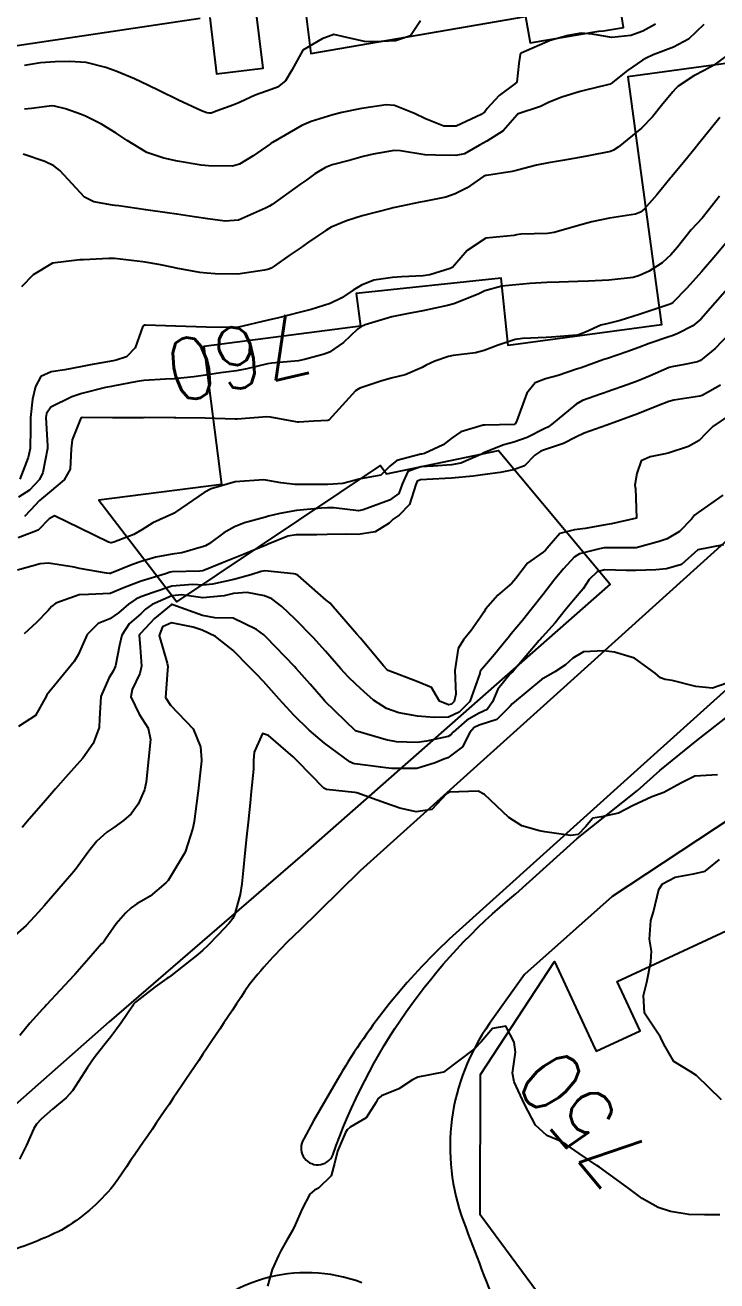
# Model space of a CAD drawing. Header units: metres. Extents: x 318500 to 325275, y 7408834 to 7428799.
# Drawn here: x 320210.4 to 320255.2, y 7410168 to 7410249.3 of the extents above; entities that cross this region are included whole.
import ezdxf
from ezdxf.enums import TextEntityAlignment as Align

# ---------------------------------------------------------------- set-up
doc = ezdxf.new("R2010")
doc.units = ezdxf.units.M
doc.header["$MEASUREMENT"] = 0
for name, color, linetype in [('Cotas', 45, 'Continuous'), ('Curvas de Nivel 1m', 11, 'Continuous'), ('Curvas de Nivel 5m', 15, 'Continuous'), ('Edificações', 30, 'Continuous'), ('Vias Primárias', 230, 'Continuous')]:
    doc.layers.add(name, color=color, linetype=linetype)
doc.styles.add('Style-STANDARD', font='STANDARD.shx')

msp = doc.modelspace()

# ---------------------------------------------------------------- linework, layer by layer
at = {"layer": 'Curvas de Nivel 1m', "flags": 128}
for points, elevation in [([(320254.324, 7410249.311), (320253.334, 7410248.367), (320252.375, 7410247.853), (320251.055, 7410247.35), (320250.59, 7410247.133), (320250.365, 7410247.004), (320249.384, 7410246.345), (320248.342, 7410245.494), (320248.276, 7410245.455), (320248.006, 7410245.393), (320246.677, 7410245.065), (320246.333, 7410244.97), (320245.142, 7410244.613), (320244.323, 7410244.288), (320243.749, 7410244.018), (320242.311, 7410243.525), (320242.275, 7410243.505), (320242.245, 7410243.471), (320241.335, 7410242.445), (320240.293, 7410241.768), (320239.806, 7410241.497), (320238.839, 7410240.954), (320238.28, 7410240.839), (320236.964, 7410240.856), (320236.28, 7410240.89), (320234.704, 7410241.145), (320234.284, 7410241.165), (320232.939, 7410240.931), (320232.278, 7410240.768), (320231.368, 7410240.519), (320230.269, 7410240.228), (320229.84, 7410240.06), (320229.156, 7410239.641), (320228.628, 7410239.272), (320228.25, 7410238.998), (320227.465, 7410238.439), (320226.396, 7410237.678), (320226.229, 7410237.569), (320225.969, 7410237.425), (320224.219, 7410236.659), (320223.354, 7410236.584), (320222.22, 7410236.742), (320221.348, 7410236.87), (320220.223, 7410237.034), (320219.585, 7410237.131), (320218.225, 7410237.319), (320216.461, 7410237.575), (320216.228, 7410237.605), (320216.049, 7410237.634), (320214.858, 7410237.831), (320214.235, 7410238.145), (320212.639, 7410239.864), (320212.264, 7410240.163), (320211.685, 7410240.46), (320210.275, 7410240.923)], 763), ([(320251.196, 7410249.348), (320250.385, 7410248.877), (320249.609, 7410248.599), (320248.381, 7410248.473), (320247.1, 7410248.686), (320246.383, 7410248.751), (320245.56, 7410248.601), (320244.378, 7410248.279), (320242.517, 7410247.468), (320242.452, 7410247.385), (320242.36, 7410246.788), (320242.224, 7410245.589), (320242.108, 7410245.472), (320241.089, 7410244.722), (320240.316, 7410243.873), (320240.146, 7410243.659), (320239.926, 7410243.496), (320238.302, 7410242.746), (320237.504, 7410242.734), (320236.307, 7410243.22), (320235.599, 7410243.557), (320234.317, 7410244.066), (320233.769, 7410244.127), (320232.315, 7410243.909), (320232.058, 7410243.86), (320230.896, 7410243.621), (320230.308, 7410243.475), (320228.91, 7410243.038), (320228.301, 7410242.769), (320226.414, 7410241.678), (320226.336, 7410241.632), (320226.289, 7410241.597), (320225.161, 7410240.813), (320224.268, 7410240.269), (320223.828, 7410240.153), (320222.267, 7410240.168), (320221.795, 7410240.21), (320220.271, 7410240.476), (320219.378, 7410240.669), (320218.279, 7410241.041), (320216.996, 7410241.803), (320216.295, 7410242.292), (320215.343, 7410242.867), (320214.305, 7410243.377), (320213.979, 7410243.517), (320213.008, 7410243.86), (320212.313, 7410244.038), (320212.141, 7410244.043), (320210.806, 7410243.885), (320210.363, 7410243.836)], 764), ([(320255.79, 7410247.289), (320254.983, 7410246.679), (320254.355, 7410246.337), (320253.676, 7410245.991), (320252.672, 7410245.327), (320252.503, 7410245.163), (320252.334, 7410244.952), (320251.594, 7410244.068), (320251.002, 7410243.35), (320250.302, 7410242.609), (320248.793, 7410241.382), (320248.491, 7410241.183), (320248.286, 7410241.104), (320246.864, 7410240.821), (320246.28, 7410240.715), (320245.187, 7410240.516), (320244.274, 7410240.355), (320243.509, 7410240.214), (320242.266, 7410239.898), (320241.928, 7410239.81), (320240.261, 7410239.547), (320240.214, 7410239.537), (320240.099, 7410239.492), (320239.01, 7410238.747), (320238.242, 7410238.353), (320237.626, 7410238.142), (320236.235, 7410237.857), (320235.97, 7410237.816), (320234.737, 7410237.565), (320234.322, 7410237.477), (320234.229, 7410237.455), (320234.065, 7410237.409), (320232.223, 7410236.927), (320231.211, 7410236.606), (320230.216, 7410236.202), (320229.857, 7410235.991), (320229.352, 7410235.639), (320228.671, 7410235.178), (320228.198, 7410234.848), (320227.494, 7410234.357), (320226.512, 7410233.675), (320226.316, 7410233.54), (320226.177, 7410233.477), (320225.906, 7410233.414), (320224.172, 7410233.159), (320222.705, 7410233.191), (320222.173, 7410233.23), (320221.711, 7410233.275), (320220.177, 7410233.55), (320219.999, 7410233.585), (320219.061, 7410233.777), (320218.182, 7410233.927), (320218.026, 7410233.948), (320216.185, 7410234.167), (320215.821, 7410234.18), (320214.184, 7410234.094), (320213.949, 7410234.078), (320212.18, 7410233.87), (320210.933, 7410233.117), (320210.157, 7410232.337)], 762), ([(320255.376, 7410243.294), (320254.297, 7410241.962), (320254.002, 7410241.604), (320253.767, 7410241.315), (320253.101, 7410240.498), (320252.262, 7410239.489), (320252.189, 7410239.404), (320252.132, 7410239.332), (320251.288, 7410238.301), (320250.477, 7410237.356), (320250.228, 7410237.161), (320249.911, 7410237.049), (320248.224, 7410236.774), (320247.086, 7410236.537), (320246.219, 7410236.304), (320244.644, 7410235.863), (320244.214, 7410235.796), (320242.496, 7410235.749), (320242.212, 7410235.695), (320242.024, 7410235.66), (320240.21, 7410235.49), (320239.007, 7410234.699), (320238.183, 7410233.732), (320238.091, 7410233.612), (320237.907, 7410233.524), (320236.606, 7410233.112), (320236.172, 7410233.05), (320234.757, 7410232.979), (320234.171, 7410232.95), (320232.975, 7410232.781), (320232.163, 7410232.455), (320231.638, 7410232.128), (320230.911, 7410231.619), (320230.146, 7410231.251), (320228.911, 7410230.874), (320228.14, 7410230.675), (320226.806, 7410230.339), (320226.135, 7410230.175), (320224.13, 7410229.71), (320222.13, 7410229.73), (320220.16, 7410229.79), (320220.13, 7410229.791), (320218.191, 7410229.849), (320218.131, 7410229.851), (320218.077, 7410229.844), (320218.015, 7410229.791), (320217.521, 7410228.384), (320216.965, 7410227.801), (320216.303, 7410227.602), (320216.096, 7410227.561), (320214.64, 7410227.284), (320214.09, 7410227.178), (320212.966, 7410226.977), (320212.085, 7410226.837), (320211.428, 7410226.528), (320211.082, 7410225.88), (320210.877, 7410225.066), (320210.753, 7410223.883), (320210.758, 7410223.164), (320210.725, 7410221.883), (320210.607, 7410221.288), (320210.059, 7410219.889)], 761), ([(320255.863, 7410235.285), (320255.103, 7410234.39), (320254.18, 7410233.31), (320253.228, 7410232.255), (320252.324, 7410231.328), (320252.228, 7410231.25), (320252.149, 7410231.207), (320251.959, 7410231.143), (320250.142, 7410230.547), (320248.913, 7410230.154), (320248.136, 7410229.974), (320247.667, 7410229.863), (320246.667, 7410229.405), (320246.29, 7410229.246), (320246.127, 7410229.215), (320244.474, 7410229.086), (320244.124, 7410229.054), (320242.596, 7410228.99), (320242.122, 7410228.925), (320241.026, 7410228.571), (320240.111, 7410228.213), (320239.543, 7410228.064), (320238.105, 7410227.887), (320237.799, 7410227.83), (320236.926, 7410227.538), (320236.368, 7410227.274), (320236.093, 7410227.112), (320235.005, 7410226.642), (320234.083, 7410226.422), (320233.428, 7410226.232), (320232.073, 7410225.78), (320231.949, 7410225.725), (320231.784, 7410225.604), (320230.051, 7410223.714), (320229.997, 7410223.684), (320229.095, 7410223.64), (320228.121, 7410223.578), (320228.049, 7410223.58), (320227.695, 7410223.655), (320226.29, 7410223.914), (320226.052, 7410223.92), (320224.125, 7410223.783), (320224.051, 7410223.776), (320223.99, 7410223.771), (320222.051, 7410223.833), (320220.163, 7410223.87), (320220.051, 7410223.872), (320218.135, 7410223.873), (320218.051, 7410223.868), (320217.98, 7410223.861), (320216.051, 7410223.868), (320214.086, 7410223.876), (320214.05, 7410223.869), (320214.014, 7410223.841), (320213.45, 7410222.428), (320213.386, 7410221.85), (320213.308, 7410220.543), (320212.938, 7410219.856), (320211.982, 7410219.058), (320211.334, 7410218.519), (320210.742, 7410217.882), (320210.371, 7410217.479)], 759), ([(320256.169, 7410232.547), (320255.074, 7410231.296), (320254.139, 7410230.247), (320253.629, 7410229.821), (320252.652, 7410229.325), (320252.282, 7410229.174), (320252.127, 7410229.121), (320250.801, 7410228.668), (320250.116, 7410228.411), (320249.351, 7410228.132), (320248.105, 7410227.712), (320247.866, 7410227.63), (320247.214, 7410227.399), (320246.396, 7410227.107), (320246.094, 7410227.003), (320244.913, 7410226.602), (320244.084, 7410226.378), (320243.41, 7410226.12), (320242.874, 7410225.458), (320242.207, 7410223.623), (320242.122, 7410223.469), (320242.083, 7410223.436), (320242.049, 7410223.43), (320240.153, 7410223.385), (320240.048, 7410223.381), (320238.603, 7410222.95), (320238.036, 7410222.571), (320237.45, 7410222.108), (320236.243, 7410221.547), (320236.049, 7410221.52), (320236.02, 7410221.518), (320234.47, 7410221.108), (320234.007, 7410220.732), (320233.425, 7410220.152), (320231.994, 7410219.891), (320231.779, 7410219.818), (320230.959, 7410219.615), (320229.989, 7410219.551), (320228.085, 7410219.553), (320227.989, 7410219.548), (320227.878, 7410219.541), (320226.942, 7410219.666), (320225.992, 7410219.831), (320225.833, 7410219.841), (320223.99, 7410219.71), (320222.451, 7410219.26), (320221.983, 7410219.035), (320220.134, 7410217.758), (320220.04, 7410217.688), (320219.968, 7410217.642), (320218.662, 7410217.077), (320217.953, 7410216.624), (320217.435, 7410216.308), (320216.142, 7410215.808), (320215.97, 7410215.779), (320215.94, 7410215.777), (320215.802, 7410215.812), (320213.953, 7410216.724), (320212.312, 7410217.517), (320211.962, 7410217.315), (320211.242, 7410216.585), (320209.943, 7410216.094)], 758), ([(320255.949, 7410229.283), (320255.055, 7410228.357), (320254.104, 7410227.579), (320253.918, 7410227.496), (320253.076, 7410227.32), (320252.266, 7410227.16), (320252.097, 7410227.111), (320250.857, 7410226.58), (320250.083, 7410226.259), (320249.432, 7410226.018), (320248.072, 7410225.541), (320247.961, 7410225.502), (320247.649, 7410225.394), (320246.482, 7410224.99), (320246.063, 7410224.755), (320244.474, 7410223.434), (320244.228, 7410223.257), (320244.046, 7410223.164), (320242.906, 7410222.588), (320242.032, 7410222.281), (320241.396, 7410222.11), (320240.021, 7410221.571), (320239.97, 7410221.542), (320239.89, 7410221.492), (320238.597, 7410220.926), (320238.009, 7410220.817), (320236.812, 7410220.734), (320236.007, 7410220.687), (320235.172, 7410220.388), (320234.805, 7410219.562), (320234.587, 7410218.961), (320233.98, 7410218.534), (320232.276, 7410217.898), (320231.972, 7410217.844), (320230.381, 7410218.031), (320229.974, 7410218.042), (320229.584, 7410218.024), (320227.972, 7410217.865), (320226.893, 7410217.666), (320226.153, 7410217.491), (320225.966, 7410217.443), (320224.599, 7410217.062), (320223.956, 7410216.8), (320223.258, 7410216.409), (320222.341, 7410215.726), (320222.08, 7410215.586), (320221.937, 7410215.528), (320220.554, 7410215.128), (320219.929, 7410215.031), (320218.866, 7410214.836), (320217.921, 7410214.556), (320217.347, 7410214.368), (320215.981, 7410213.809), (320215.929, 7410213.791), (320215.91, 7410213.782), (320215.882, 7410213.783), (320215.665, 7410213.814), (320213.914, 7410214.122), (320213.568, 7410214.192), (320211.919, 7410214.45), (320211.382, 7410214.411), (320209.912, 7410214.009)], 757), ([(320255.4, 7410225.971), (320254.233, 7410225.308), (320254.069, 7410225.254), (320252.386, 7410225.008), (320252.066, 7410224.929), (320251.392, 7410224.669), (320250.058, 7410224.124), (320248.05, 7410223.39), (320246.581, 7410222.866), (320246.038, 7410222.608), (320245.25, 7410222.204), (320244.025, 7410221.789), (320243.774, 7410221.694), (320243.398, 7410221.449), (320242.715, 7410220.754), (320242.005, 7410220.492), (320241.149, 7410220.332), (320240, 7410220.175), (320239.403, 7410220.095), (320237.997, 7410219.964), (320237.581, 7410219.942), (320235.995, 7410219.853), (320235.773, 7410219.773), (320235.681, 7410219.553), (320235.28, 7410218.254), (320234.613, 7410217.564), (320234.232, 7410217.302), (320233.962, 7410217.044), (320233.058, 7410216.478), (320231.951, 7410216.313), (320231.221, 7410216.341), (320229.95, 7410216.307), (320229.293, 7410216.293), (320227.95, 7410216.298), (320227.404, 7410216.202), (320226.138, 7410215.677), (320225.998, 7410215.62), (320225.939, 7410215.594), (320224.582, 7410215.048), (320223.926, 7410214.777), (320223.169, 7410214.47), (320221.914, 7410213.967), (320221.717, 7410213.929), (320219.912, 7410213.89), (320219.8, 7410213.873), (320219.493, 7410213.766), (320217.905, 7410213.286), (320216.829, 7410212.872), (320215.897, 7410212.498), (320214.502, 7410212.437), (320213.896, 7410212.402), (320212.394, 7410211.862), (320212.101, 7410211.652), (320211.883, 7410211.384), (320211.13, 7410210.618), (320210.335, 7410209.885)], 756), ([(320255.551, 7410218.852), (320253.974, 7410217.734), (320253.732, 7410217.553), (320253.53, 7410217.314), (320252.765, 7410216.515), (320251.95, 7410216.028), (320251.431, 7410215.854), (320249.941, 7410215.458), (320249.854, 7410215.448), (320247.941, 7410215.457), (320247.877, 7410215.454), (320247.579, 7410215.394), (320246.278, 7410215.064), (320245.932, 7410214.852), (320245.244, 7410214.096), (320244.697, 7410213.428), (320243.9, 7410212.403), (320243.159, 7410211.451), (320242.598, 7410210.741), (320241.866, 7410209.876), (320241.681, 7410209.654), (320241.539, 7410209.473), (320240.789, 7410208.537), (320239.87, 7410207.49), (320239.856, 7410207.463), (320239.828, 7410207.324), (320239.188, 7410205.499), (320238.5, 7410204.809), (320237.795, 7410204.497), (320236.868, 7410204.459), (320235.795, 7410204.56), (320234.589, 7410204.772), (320233.802, 7410205.046), (320232.955, 7410205.583), (320232.348, 7410206.124), (320231.82, 7410206.614), (320231.315, 7410207.097), (320230.846, 7410207.615), (320229.847, 7410208.766), (320229.044, 7410209.638), (320227.878, 7410210.828), (320227.027, 7410211.663), (320226.37, 7410212.149), (320225.897, 7410212.352), (320224.771, 7410212.569), (320223.898, 7410212.483), (320223.277, 7410212.335), (320221.895, 7410212.206), (320220.546, 7410212.4), (320219.896, 7410212.345), (320218.628, 7410211.779), (320218.198, 7410211.473), (320217.881, 7410211.186), (320217.146, 7410210.522), (320216.658, 7410209.802), (320216.503, 7410209.151), (320216.256, 7410207.806), (320216.13, 7410207.504), (320215.822, 7410207.023), (320215.306, 7410205.818), (320215.215, 7410204.392), (320215.185, 7410203.819), (320214.813, 7410202.776), (320214.139, 7410201.834), (320213.744, 7410201.407), (320213.006, 7410200.576), (320212.372, 7410199.86), (320211.712, 7410199.106), (320211.143, 7410198.438), (320210.67, 7410197.88), (320210.218, 7410197.358)], 754), ([(320255.597, 7410215.633), (320253.94, 7410215.31), (320252.876, 7410214.37), (320251.922, 7410214.098), (320251.225, 7410214.036), (320249.919, 7410213.977), (320249.297, 7410213.992), (320247.919, 7410214.022), (320247.423, 7410213.889), (320246.916, 7410213.4), (320246.516, 7410212.792), (320245.897, 7410212.066), (320245.358, 7410211.418), (320244.709, 7410210.596), (320243.863, 7410209.67), (320243.756, 7410209.548), (320243.672, 7410209.443), (320242.842, 7410208.458), (320241.984, 7410207.468), (320241.828, 7410207.315), (320240.994, 7410206.302), (320240.659, 7410205.482), (320240.305, 7410204.982), (320239.799, 7410204.742), (320238.99, 7410204.304), (320238.105, 7410203.515), (320237.954, 7410203.341), (320237.776, 7410203.233), (320236.376, 7410202.936), (320235.769, 7410202.843), (320234.444, 7410202.89), (320233.772, 7410203.021), (320231.78, 7410203.6), (320229.808, 7410205.526), (320229.709, 7410205.631), (320228.842, 7410206.618), (320227.947, 7410207.649), (320227.832, 7410207.774), (320226.006, 7410209.678), (320225.862, 7410209.809), (320225.384, 7410210.17), (320223.878, 7410210.901), (320222.677, 7410210.923), (320221.88, 7410211.067), (320219.97, 7410211.759), (320219.909, 7410211.778), (320219.89, 7410211.777), (320219.857, 7410211.76), (320218.78, 7410210.873), (320217.862, 7410209.912), (320217.802, 7410209.85), (320217.775, 7410209.791), (320217.848, 7410209.007), (320217.932, 7410207.788), (320217.825, 7410207.32), (320217.326, 7410206.284), (320217.253, 7410205.796), (320217.793, 7410204.68), (320218.363, 7410203.781), (320218.511, 7410203.036), (320218.391, 7410201.78), (320218.229, 7410200.277), (320218.121, 7410199.784), (320217.716, 7410198.85), (320217.263, 7410198.238), (320216.76, 7410197.799), (320216.139, 7410197.36), (320215.689, 7410197.048), (320215.038, 7410196.462), (320214.525, 7410195.827), (320213.652, 7410194.629), (320213.298, 7410194.192), (320212.997, 7410193.85), (320211.624, 7410192.283), (320211.435, 7410192.059), (320211.275, 7410191.873), (320210.476, 7410191.012), (320209.595, 7410190.231)], 753), ([(320255.824, 7410206.686), (320254.9, 7410206.373), (320253.822, 7410206.471), (320252.288, 7410206.863), (320251.826, 7410206.932), (320251.52, 7410207.027), (320251.17, 7410207.34), (320249.844, 7410208.307), (320248.542, 7410208.688), (320247.851, 7410208.775), (320246.538, 7410208.715), (320245.844, 7410208.316), (320245.376, 7410207.878), (320244.697, 7410207.427), (320243.825, 7410206.919), (320242.05, 7410205.466), (320241.918, 7410205.358), (320241.806, 7410205.209), (320240.941, 7410204.33), (320239.787, 7410203.964), (320239.457, 7410203.823), (320239.19, 7410203.499), (320238.703, 7410202.568), (320237.755, 7410201.867), (320237.503, 7410201.774), (320236.931, 7410201.532), (320235.746, 7410201.174), (320234.146, 7410201.166), (320233.746, 7410201.211), (320233.42, 7410201.248), (320231.749, 7410201.467), (320231.641, 7410201.494), (320231.418, 7410201.605), (320229.768, 7410202.807), (320228.789, 7410203.64), (320227.794, 7410204.615), (320226.845, 7410205.664), (320226.358, 7410206.215), (320225.821, 7410206.804), (320225.398, 7410207.259), (320224.974, 7410207.693), (320223.847, 7410208.829), (320222.722, 7410209.721), (320221.866, 7410210.113), (320221.288, 7410210.32), (320219.872, 7410210.587), (320219.299, 7410210.338), (320219.067, 7410209.772), (320219.601, 7410207.996), (320219.649, 7410207.763), (320219.607, 7410207.542), (320219.498, 7410205.765), (320219.802, 7410205.258), (320221.281, 7410203.737), (320221.763, 7410202.568), (320221.813, 7410201.729), (320221.812, 7410201.667), (320221.743, 7410201.074), (320221.595, 7410199.732), (320221.576, 7410199.58), (320221.338, 7410197.735), (320221.262, 7410197.305), (320220.758, 7410195.744), (320219.652, 7410193.915), (320219.517, 7410193.762), (320218.499, 7410192.915), (320217.629, 7410192.409), (320217.259, 7410192.161), (320216.89, 7410191.797), (320216.303, 7410191.11), (320215.595, 7410190.117), (320215.464, 7410189.94), (320215.35, 7410189.814), (320214.521, 7410188.881), (320213.614, 7410187.839), (320213.559, 7410187.776), (320211.778, 7410185.866), (320211.667, 7410185.739), (320211.536, 7410185.599), (320210.703, 7410184.697), (320210.05, 7410183.885)], 752), ([(320255.212, 7410200.755), (320253.744, 7410200.662), (320252.848, 7410200.21), (320251.733, 7410199.624), (320250.967, 7410199.341), (320249.721, 7410198.76), (320248.811, 7410198.277), (320247.71, 7410198.046), (320247.154, 7410197.95), (320246.669, 7410197.4), (320246.194, 7410196.903), (320245.692, 7410196.843), (320244.049, 7410197.081), (320243.695, 7410197.132), (320242.557, 7410197.457), (320241.708, 7410197.992), (320240.138, 7410199.486), (320239.732, 7410199.694), (320237.849, 7410199.636), (320237.73, 7410199.566), (320237.671, 7410199.521), (320236.736, 7410198.514), (320235.712, 7410198.359), (320234.664, 7410198.612), (320233.72, 7410198.928), (320231.879, 7410199.598), (320231.748, 7410199.617), (320231.73, 7410199.62), (320229.913, 7410199.809), (320229.733, 7410199.902), (320228.035, 7410201.647), (320227.754, 7410201.922), (320226.151, 7410203.297), (320225.776, 7410203.43), (320225.224, 7410202.222), (320225.19, 7410201.688), (320225.181, 7410201.125), (320225.038, 7410199.69), (320224.964, 7410198.937), (320224.831, 7410197.693), (320224.732, 7410196.741), (320224.629, 7410195.696), (320224.522, 7410194.56), (320224.437, 7410193.698), (320224.325, 7410193.015), (320223.957, 7410191.705), (320223.853, 7410191.47), (320223.612, 7410191.158), (320222.905, 7410190.413), (320222.232, 7410189.724), (320221.906, 7410189.408), (320221.584, 7410189.13), (320219.839, 7410187.756), (320219.677, 7410187.65), (320219.567, 7410187.576), (320218.826, 7410187.038), (320217.543, 7410186.055), (320217.422, 7410185.91), (320217.351, 7410185.792), (320216.622, 7410184.701), (320215.942, 7410183.806), (320215.75, 7410183.564), (320215.501, 7410183.242), (320214.87, 7410182.438), (320214.441, 7410181.826), (320213.465, 7410180.309), (320213.055, 7410179.846), (320212.179, 7410179.129), (320211.439, 7410178.484), (320211.143, 7410178.156), (320210.967, 7410177.867), (320210.488, 7410176.8), (320210.045, 7410175.88)], 751), ([(320255.467, 7410179.734), (320253.858, 7410181.296), (320253.492, 7410181.543), (320252.384, 7410182.202), (320251.732, 7410183.327), (320251.517, 7410183.773), (320250.491, 7410185.346), (320250.431, 7410186.473), (320250.647, 7410187.344), (320250.908, 7410188.665), (320250.934, 7410189.34), (320250.819, 7410190.125), (320250.894, 7410191.341), (320251.071, 7410191.896), (320251.414, 7410193.334), (320251.654, 7410193.696), (320252.468, 7410194.127), (320253.661, 7410194.351), (320254.427, 7410194.528), (320255.344, 7410195.283)], 751)]:
    msp.add_lwpolyline(points, dxfattribs=dict(at, elevation=elevation))
at = {"layer": 'Curvas de Nivel 5m', "flags": 128}
for points, elevation in [([(320235.999, 7410249.554), (320235.349, 7410248.592), (320234.377, 7410248.269), (320232.985, 7410248.199), (320232.376, 7410248.217), (320231.23, 7410248.469), (320230.38, 7410248.677), (320229.627, 7410248.388), (320228.37, 7410247.65), (320227.66, 7410246.351), (320227.26, 7410245.666), (320226.745, 7410245.263), (320226.331, 7410245.104), (320225.286, 7410244.735), (320224.319, 7410244.299), (320223.903, 7410244.127), (320222.835, 7410243.725), (320222.449, 7410243.588), (320222.308, 7410243.57), (320222.171, 7410243.594), (320221.82, 7410243.737), (320220.32, 7410244.421), (320219.093, 7410245.014), (320218.334, 7410245.39), (320217.471, 7410245.799), (320216.347, 7410246.276), (320215.636, 7410246.535), (320214.355, 7410246.86), (320213.3, 7410246.912), (320212.355, 7410246.9), (320211.406, 7410246.828), (320210.352, 7410246.663)], 765), ([(320255.334, 7410238.203), (320254.642, 7410237.304), (320254.225, 7410236.787), (320253.513, 7410236.022), (320252.941, 7410235.323), (320252.62, 7410234.91), (320252.196, 7410234.412), (320251.627, 7410233.9), (320250.786, 7410233.351), (320250.176, 7410233.063), (320249.754, 7410232.947), (320248.171, 7410232.774), (320246.874, 7410232.698), (320246.169, 7410232.675), (320244.962, 7410232.634), (320244.168, 7410232.612), (320243.074, 7410232.549), (320242.165, 7410232.474), (320241.261, 7410232.382), (320240.159, 7410232.076), (320239.757, 7410231.895), (320238.862, 7410231.509), (320238.147, 7410231.244), (320237.749, 7410231.129), (320236.142, 7410230.777), (320235.117, 7410230.584), (320234.138, 7410230.398), (320232.417, 7410229.88), (320232.132, 7410229.755), (320231.906, 7410229.603), (320231.004, 7410228.73), (320230.107, 7410228.118), (320229.76, 7410227.979), (320228.491, 7410227.646), (320228.177, 7410227.571), (320228.099, 7410227.56), (320226.375, 7410227.397), (320226.095, 7410227.352), (320224.753, 7410227.037), (320224.088, 7410226.899), (320223.04, 7410226.766), (320222.083, 7410226.629), (320221.318, 7410226.505), (320220.08, 7410226.395), (320219.491, 7410226.356), (320218.077, 7410226.273), (320217.653, 7410226.218), (320216.071, 7410225.908), (320215.988, 7410225.894), (320215.595, 7410225.817), (320214.066, 7410225.43), (320213.424, 7410225.21), (320212.057, 7410224.557), (320211.787, 7410224.138), (320211.751, 7410223.873), (320211.854, 7410222.041), (320211.844, 7410221.872), (320211.545, 7410220.326), (320211.324, 7410219.877), (320210.676, 7410219.19), (320209.978, 7410218.736)], 760), ([(320256.058, 7410224.071), (320254.911, 7410223.297), (320254.472, 7410222.875), (320254.036, 7410222.389), (320253.337, 7410222.01), (320252.024, 7410221.582), (320251.818, 7410221.538), (320250.86, 7410221.347), (320250.283, 7410221.089), (320250.003, 7410220.249), (320249.856, 7410219.498), (320249.889, 7410219.362), (320249.907, 7410219.279), (320249.97, 7410217.36), (320248.348, 7410217), (320247.963, 7410216.934), (320246.655, 7410216.708), (320245.958, 7410216.622), (320245.01, 7410216.368), (320244.18, 7410215.436), (320244.081, 7410215.294), (320243.936, 7410215.171), (320242.915, 7410214.465), (320242.159, 7410213.466), (320241.907, 7410213.158), (320240.998, 7410212.38), (320240.208, 7410211.487), (320240.083, 7410211.292), (320239.882, 7410210.961), (320239.275, 7410210.093), (320238.777, 7410209.506), (320238.435, 7410208.927), (320238.212, 7410207.514), (320238.288, 7410205.986), (320238.165, 7410205.515), (320237.99, 7410205.334), (320237.806, 7410205.279), (320237.215, 7410205.529), (320236.696, 7410206.414), (320235.822, 7410206.783), (320233.891, 7410207.508), (320233.83, 7410207.547), (320233.591, 7410207.817), (320232.104, 7410209.596), (320231.864, 7410209.866), (320230.343, 7410211.623), (320230.135, 7410211.869), (320229.894, 7410212.073), (320228.069, 7410213.648), (320227.911, 7410213.747), (320227.797, 7410213.766), (320225.914, 7410213.958), (320225.679, 7410213.918), (320225.009, 7410213.694), (320223.907, 7410213.41), (320222.538, 7410213.089), (320221.903, 7410213.03), (320221.247, 7410213.084), (320219.902, 7410212.979), (320218.687, 7410212.567), (320217.895, 7410212.269), (320217.557, 7410212.13), (320217.085, 7410211.798), (320216.444, 7410211.242), (320215.876, 7410210.859), (320215.134, 7410210.558), (320214.418, 7410209.832), (320214.24, 7410209.449), (320213.84, 7410208.535), (320213.583, 7410208.095), (320213.389, 7410207.847), (320211.811, 7410205.937), (320211.789, 7410205.892), (320211.78, 7410205.87), (320211.063, 7410204.605), (320209.964, 7410203.888)], 755), ([(320255.365, 7410172.291), (320254.376, 7410172.279), (320253.365, 7410172.298), (320252.181, 7410172.504), (320251.372, 7410172.769), (320250.345, 7410173.346), (320249.39, 7410174.048), (320247.571, 7410175.378), (320247.411, 7410175.488), (320246.27, 7410176.248), (320245.424, 7410176.847), (320245.058, 7410177.047), (320244.17, 7410177.429), (320243.44, 7410178.088), (320242.733, 7410179.447), (320242.049, 7410180.887), (320241.945, 7410181.455), (320242.14, 7410182.817), (320242.05, 7410183.455), (320241.525, 7410184.485), (320240.649, 7410184.347), (320239.91, 7410183.484), (320239.506, 7410183.049), (320237.49, 7410181.52), (320235.818, 7410181.204), (320235.482, 7410181.032), (320234.592, 7410180.434), (320233.466, 7410179.992), (320233.24, 7410179.797), (320233.115, 7410179.575), (320232.476, 7410178.553), (320231.435, 7410177.948), (320231.247, 7410177.787), (320231.147, 7410177.603), (320230.613, 7410176.413), (320230.43, 7410175.61), (320230.205, 7410174.805), (320229.386, 7410174.008), (320229.129, 7410173.879), (320228.836, 7410173.628), (320228.324, 7410172.678), (320227.883, 7410171.642), (320227.71, 7410171.279), (320227.335, 7410170.65), (320226.971, 7410170.009), (320226.809, 7410169.658), (320226.397, 7410168.75), (320226.099, 7410167.668)], 750)]:
    msp.add_lwpolyline(points, dxfattribs=dict(at, elevation=elevation))
at = {"layer": 'Edificações'}
for points in [[(320228.49, 7410250.717), (320228.884, 7410247.432), (320242.797, 7410249.835), (320243.093, 7410248.119), (320247.525, 7410248.885), (320247.833, 7410248.914), (320249.124, 7410249.115), (320248.366, 7410253.968)], [(320289.894, 7410251.055), (320286.128, 7410246.959), (320277.153, 7410238.482), (320262.607, 7410225.925), (320259.695, 7410247.327), (320259.695, 7410247.327), (320249.415, 7410245.928), (320251.598, 7410229.886), (320241.671, 7410228.535), (320241.214, 7410232.893), (320231.824, 7410231.908), (320232.099, 7410229.785), (320221.96, 7410228.468), (320223.118, 7410219.557), (320215.165, 7410218.524), (320220.219, 7410211.952), (320233.401, 7410220.769), (320233.792, 7410220.234), (320241.048, 7410221.748), (320248.274, 7410213.101), (320228.353, 7410195.583), (320215.838, 7410184.785), (320203.07, 7410173.512)], [(320199.467, 7410246.408), (320221.721, 7410249.73)], [(320222.354, 7410249.763), (320222.793, 7410246.131), (320225.801, 7410246.494), (320225.337, 7410250.337)], [(320243.863, 7410166.859), (320239.85, 7410172.285), (320239.872, 7410181.364), (320244.664, 7410188.688), (320247.155, 7410183.335), (320247.371, 7410182.871), (320250.207, 7410184.191), (320248.725, 7410187.376), (320256.985, 7410191.219), (320260.792, 7410192.821), (320258.402, 7410196.523), (320278.432, 7410204.544), (320283.191, 7410206.772), (320281.599, 7410212.529), (320281.426, 7410213.316), (320281.171, 7410214.111), (320292.698, 7410220.34), (320301.623, 7410224.913)]]:
    msp.add_lwpolyline(points, dxfattribs=at)
at = {"layer": 'Vias Primárias'}
for points in [[(320392.713, 7410331.801, 0.021769), (320374.569, 7410322.443, 0.023945), (320363.914, 7410313.936), (320352.619, 7410304.477), (320345.919, 7410297.955), (320331.827, 7410284.118), (320320.465, 7410273.313), (320310.276, 7410264.118), (320302.025, 7410257.251), (320297.59, 7410253.32), (320275.281, 7410233.444), (320267.095, 7410226.105), (320263.993, 7410223.318), (320258.424, 7410218.425), (320255.651, 7410215.771), (320245.022, 7410206.202), (320232.097, 7410194.555), (320228.124, 7410190.643, 0.041002), (320224.897, 7410187.159, -0.004787), (320216.121, 7410174.178, -0.089354), (320212.749, 7410171.297, -0.03878), (320209.215, 7410169.883, -0.257767), (320199.304, 7410171.811), (320181.35, 7410186.234)], [(320347.464, 7410304.654), (320351.132, 7410290.169), (320351.972, 7410278.422), (320351.908, 7410274.222, -0.077799), (320347.613, 7410260.138, -0.134529), (320338.435, 7410250.604), (320323.385, 7410241.645), (320285.846, 7410217.496), (320281.194, 7410214.588), (320262.812, 7410202.402), (320248.395, 7410192.881), (320242.73, 7410187.847), (320240.463, 7410184.662, 0.248674), (320238.773, 7410171.859, 0.006295), (320241.166, 7410165.668, 0.296124)], [(320302.338, 7410247.978), (320280.044, 7410228.115), (320271.868, 7410220.786), (320268.74, 7410217.975), (320263.256, 7410213.157), (320260.513, 7410210.533), (320249.806, 7410200.893), (320237.847, 7410190.116, 0.071071), (320230.761, 7410181.294), (320229.064, 7410178.372), (320228.439, 7410177.193, 1.078929), (320230.32, 7410176.153, -0.138509), (320242.152, 7410193.052), (320246.125, 7410196.648), (320250.046, 7410199.736), (320251.478, 7410201.05), (320253.871, 7410202.985), (320261.09, 7410208.615), (320263.904, 7410210.613, 0.011329), (320274.01, 7410217.148), (320283.079, 7410221.493), (320315.854, 7410241.933)], [(320232.191, 7410167.885, 0.335882), (320220.594, 7410164.501, 0.036251)]]:
    msp.add_lwpolyline(points, format="xyb", dxfattribs=at)

# ---------------------------------------------------------------- texts
at = {"layer": 'Cotas', "style": 'Style-STANDARD'}
for s, rotation, p in [('760', 193.02636, (320224.199, 7410227.771, 760)), ('750', 130.16503, (320246.47, 7410178.507, 750))]:
    msp.add_text(s, height=4, rotation=rotation, dxfattribs=at).set_placement(p, align=Align.MIDDLE_CENTER)

doc.saveas('drawing.dxf')
